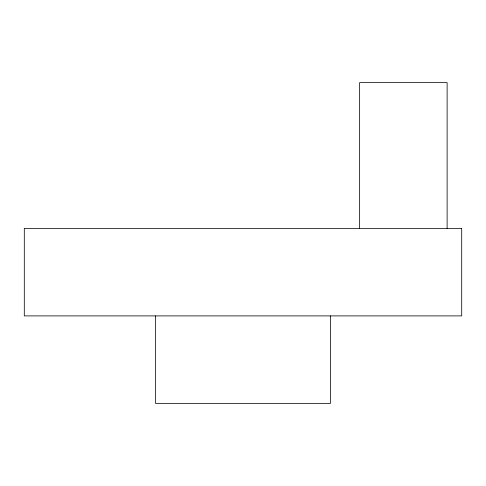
<?xml version="1.0" encoding="UTF-8"?>
<svg xmlns="http://www.w3.org/2000/svg" width="486" height="486" viewBox="0 0 486 486"><rect width="100%" height="100%" fill="white"/><g stroke="black" fill="none" stroke-linecap="round" stroke-linejoin="round"><path stroke-width="0.73" d="M447.12 228.42L447.12 82.62L359.64 82.62L359.64 228.42M330.48 315.9L330.48 403.38L155.52 403.38L155.52 315.9M461.7 228.42L24.3 228.42L24.3 315.9L461.7 315.9L461.7 228.42"/></g></svg>
